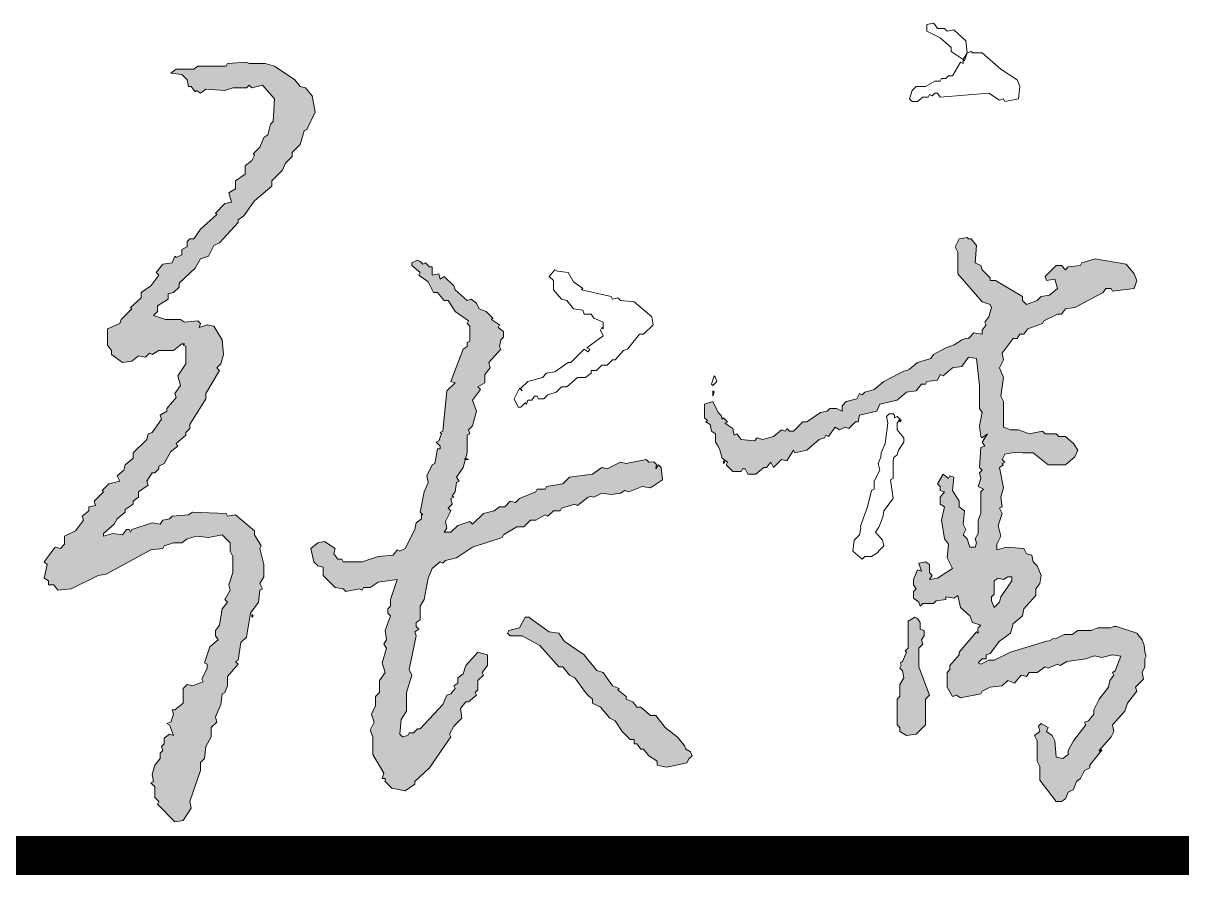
# Model space of a CAD drawing. Extents: x -518115 to 1124316, y -209821 to 1628073.
# Drawn here: x 894621 to 895661, y -198252 to -197487 of the extents above; entities that cross this region are included whole.
import ezdxf

# ---------------------------------------------------------------- set-up
doc = ezdxf.new("R2010")
doc.units = 0
doc.header["$LTSCALE"] = 1000
doc.header["$MEASUREMENT"] = 0
doc.layers.add('图框', color=140, linetype='Continuous')
doc.layers.add('签名', color=7, linetype='Continuous', lineweight=18)

# ---------------------------------------------------------------- blocks, each defined once
blk = doc.blocks.new('TK')
at = {"layer": '签名'}
h = blk.add_hatch(color=2, dxfattribs=at)
h.dxf.hatch_style = 1
h.paths.add_polyline_path([(546496, 498188.5), (546506.9, 498189.7), (546508.1, 498192.1), (546516.6, 498194.6), (546523.8, 498194.6), (546528.7, 498198.2), (546537.1, 498200.6), (546548, 498199.4), (546560.1, 498201.8), (546567.4, 498194.6), (546567.4, 498187.3), (546569.8, 498182.5), (546569.8, 498168), (546566.2, 498157.1), (546567.4, 498152.2), (546562.5, 498143.8), (546564.9, 498141.3), (546560.1, 498135.3), (546557.7, 498120.8), (546554.1, 498115.9), (546554.1, 498111.1), (546556.5, 498107.5), (546549.2, 498101.4), (546544.4, 498086.9), (546546.8, 498085.7), (546546.8, 498082.1), (546542, 498072.4), (546543.2, 498070), (546533.5, 498066.3), (546528.7, 498067.6), (546525, 498063.9), (546525, 498050.6), (546515.9, 498043), (546516.6, 498040.9), (546513.1, 498030.7), (546516.6, 498021.6), (546512.9, 498022.8), (546508.1, 498019.2), (546508.1, 498014.3), (546505.7, 498011.9), (546506.9, 498008.3), (546504.5, 498005.9), (546504.5, 498001), (546499.6, 497995), (546497.2, 497986.5), (546498.4, 497980.5), (546496, 497979.3), (546499.6, 497975.6), (546499.6, 497966), (546503.3, 497962.3), (546502, 497959.9), (546517.8, 497944.2), (546525, 497945.4), (546532.3, 497956.3), (546531.1, 497962.3), (546540.8, 497990.1), (546540.8, 497997.4), (546544.4, 498001), (546545.6, 498011.9), (546550.4, 498020.4), (546550.4, 498028.9), (546555.3, 498033.7), (546554.1, 498038.5), (546558.9, 498049.4), (546560.1, 498059.1), (546562.5, 498060.3), (546564.9, 498066.3), (546564.9, 498074.8), (546574.6, 498085.7), (546572.2, 498088.1), (546574.6, 498089.3), (546577, 498105.1), (546581.9, 498109.9), (546585.5, 498131.7), (546592.8, 498141.3), (546594, 498152.2), (546596.4, 498153.4), (546594, 498158.3), (546597.6, 498164.3), (546597.6, 498175.2), (546594, 498189.7), (546595.2, 498192.1), (546589.1, 498201.8), (546589.1, 498205.5), (546572.2, 498220), (546564.9, 498218.8), (546563.7, 498221.2), (546533.5, 498222.4), (546529.9, 498220), (546515.4, 498218.8), (546512.9, 498216.3), (546506.9, 498215.1), (546504.5, 498211.5), (546497.2, 498212.7), (546479.1, 498206.7), (546477.9, 498204.2), (546476.6, 498206.7), (546474.2, 498206.7), (546470.6, 498201.8), (546462.1, 498203), (546453.7, 498200.6), (546453.7, 498203), (546463.3, 498211.5), (546465.8, 498216.3), (546473, 498222.4), (546473, 498224.8), (546480.3, 498229.6), (546480.3, 498232.1), (546485.1, 498235.7), (546485.1, 498240.5), (546493.6, 498246.6), (546492.4, 498250.2), (546497.2, 498257.5), (546499.6, 498257.5), (546503.3, 498261.1), (546503.3, 498263.5), (546508.1, 498265.9), (546514.1, 498276.8), (546520.2, 498281.7), (546519, 498284.1), (546527.4, 498291.3), (546527.4, 498293.8), (546531.1, 498297.4), (546531.1, 498301), (546545.6, 498324), (546545.6, 498328.8), (546557.7, 498349.4), (546555.3, 498351.8), (546558.9, 498355.4), (546561.3, 498363.9), (546560.1, 498377.2), (546552.8, 498389.3), (546546.8, 498390.5), (546539.5, 498388.1), (546540.8, 498391.7), (546538.3, 498394.2), (546526.2, 498392.9), (546522.6, 498395.4), (546509.3, 498395.4), (546498.4, 498399), (546502, 498402.6), (546502, 498407.5), (546511.7, 498413.5), (546511.7, 498418.3), (546516.6, 498419.6), (546521.4, 498424.4), (546521.4, 498428), (546535.9, 498441.3), (546540.8, 498449.8), (546548, 498452.2), (546552.8, 498461.9), (546557.7, 498464.3), (546574.6, 498482.5), (546574.6, 498484.9), (546579.5, 498488.5), (546589.1, 498501.8), (546604.9, 498515.1), (546604.9, 498519.9), (546614.5, 498529.6), (546617, 498535.7), (546623, 498541.7), (546623, 498545.4), (546630.3, 498552.6), (546633.9, 498564.7), (546636.3, 498565.9), (546643.6, 498581.6), (546641.1, 498596.2), (546635.1, 498603.4), (546630.3, 498604.6), (546625.4, 498610.7), (546607.3, 498622.8), (546598.8, 498625.2), (546584.3, 498625.2), (546581.9, 498626.4), (546564.9, 498625.2), (546563.7, 498622.8), (546538.3, 498622.8), (546534.7, 498620.3), (546519, 498620.3), (546514.1, 498616.7), (546523.8, 498615.5), (546528.7, 498610.7), (546529.9, 498604.6), (546532.3, 498604.6), (546535.9, 498599.8), (546537.1, 498601), (546540.8, 498598.6), (546545.6, 498602.2), (546562.5, 498601), (546569.8, 498603.4), (546581.9, 498603.4), (546584.3, 498605.8), (546586.7, 498603.4), (546596.4, 498605.8), (546607.3, 498593.7), (546606.1, 498573.2), (546603.7, 498570.8), (546601.2, 498561.1), (546597.6, 498558.7), (546594, 498550.2), (546587.9, 498544.1), (546589.1, 498542.9), (546586.7, 498538.1), (546580.7, 498533.3), (546580.7, 498526), (546572.2, 498519.9), (546572.2, 498512.7), (546566.2, 498509.1), (546568.6, 498500.6), (546562.5, 498499.4), (546554.1, 498490.9), (546555.3, 498489.7), (546540.8, 498476.4), (546534.7, 498467.9), (546531.1, 498467.9), (546528.7, 498465.5), (546528.7, 498460.7), (546523.8, 498458.3), (546523.8, 498453.4), (546516.9, 498449.9), (546515.4, 498446.2), (546506.9, 498445), (546500.8, 498437.7), (546503.3, 498435.3), (546496, 498425.6), (546487.5, 498419.6), (546487.5, 498414.7), (546477.9, 498406.2), (546479.1, 498405), (546469.4, 498395.4), (546468.2, 498391.7), (546457.3, 498386.9), (546457.3, 498372.4), (546460.9, 498367.5), (546460.9, 498363.9), (546470.6, 498356.7), (546479.1, 498357.9), (546485.1, 498362.7), (546491.2, 498361.5), (546494.8, 498365.1), (546497.2, 498363.9), (546503.3, 498367.5), (546516.6, 498367.5), (546523.8, 498373.6), (546526.2, 498373.6), (546525, 498372.4), (546527.4, 498371.2), (546527.4, 498355.4), (546520.2, 498344.6), (546522.6, 498336.1), (546517.8, 498328.8), (546519, 498325.2), (546510.5, 498315.5), (546510.5, 498313.1), (546504.5, 498309.5), (546505.7, 498305.8), (546497.2, 498293.8), (546493.6, 498292.5), (546492.4, 498287.7), (546480.3, 498275.6), (546480.3, 498270.8), (546473, 498264.7), (546471.8, 498259.9), (546465.8, 498255), (546468.2, 498250.2), (546458.5, 498247.8), (546452.5, 498241.7), (546453.7, 498240.5), (546445.2, 498232.1), (546446.4, 498228.4), (546440.4, 498227.2), (546440.4, 498223.6), (546434.3, 498218.8), (546435.5, 498215.1), (546428.3, 498205.5), (546418.6, 498200.6), (546418.6, 498193.4), (546415, 498189.7), (546410.1, 498190.9), (546400.4, 498177.6), (546402.9, 498175.2), (546400.4, 498163.1), (546404.1, 498160.7), (546404.1, 498157.1), (546408.9, 498157.1), (546412.5, 498152.2), (546424.6, 498153.4), (546448.8, 498165.5), (546456.1, 498166.7)])
h = blk.add_hatch(color=2, dxfattribs=at)
h.dxf.hatch_style = 1
h.paths.add_polyline_path([(547276.7, 498382.1), (547280.3, 498382.1), (547283.9, 498386.9), (547297.2, 498391.7), (547298.4, 498394.2), (547310.5, 498400.2), (547314.1, 498400.2), (547317.8, 498405), (547326.2, 498406.2), (547351.6, 498419.6), (547354.1, 498423.2), (547358.9, 498423.2), (547360.1, 498420.8), (547379.5, 498423.2), (547381.9, 498430.4), (547379.5, 498436.5), (547372.2, 498445), (547344.4, 498449.8), (547332.3, 498446.2), (547331.1, 498443.7), (547320.2, 498442.5), (547317.8, 498440.1), (547314.1, 498443.7), (547309.3, 498443.7), (547299.6, 498434.1), (547300.8, 498430.4), (547308.1, 498431.6), (547310.5, 498423.2), (547303.3, 498417.1), (547296, 498415.9), (547292.4, 498412.3), (547282.7, 498408.7), (547279.1, 498412.3), (547279.1, 498415.9), (547254.9, 498430.4), (547250, 498430.4), (547250, 498432.9), (547242.8, 498440.1), (547241.6, 498443.7), (547236.7, 498446.2), (547237.9, 498461.9), (547233.1, 498467.9), (547230.7, 498467.9), (547229.5, 498469.1), (547222.2, 498467.9), (547218.6, 498460.7), (547221, 498455.8), (547221, 498436.5), (547242.8, 498411.1), (547250, 498408.7), (547251.2, 498406.2), (547248.8, 498397.8), (547245.2, 498392.9), (547246.4, 498390.5), (547242.8, 498385.7), (547242.8, 498382.1), (547235.5, 498383.3), (547230.7, 498378.4), (547228.7, 498378.6), (547224.6, 498377.2), (547221, 498374.8), (547217.8, 498372.6), (547210.1, 498370), (547199.2, 498363.9), (547196.8, 498360.3), (547184.7, 498356.7), (547177.5, 498350.6), (547175.7, 498349.8), (547172.4, 498348.9), (547169, 498347), (547154.5, 498339.7), (547146, 498332.5), (547137.5, 498330), (547135.1, 498327.6), (547132.7, 498328.8), (547130.3, 498324), (547120.6, 498321.6), (547117, 498317.9), (547117, 498313.1), (547112.1, 498315.5), (547106.1, 498315.5), (547103.7, 498313.1), (547097.6, 498311.9), (547085.5, 498303.4), (547081.9, 498303.4), (547073.4, 498295), (547069.8, 498295), (547067.4, 498297.4), (547066.2, 498295), (547062.6, 498296.2), (547055.3, 498290.1), (547045.6, 498287.7), (547040.8, 498288.9), (547038.4, 498286.5), (547026.3, 498287.7), (547022.6, 498292.5), (547020.2, 498291.3), (547019, 498297.4), (547014.6, 498301.2), (547014.2, 498303.4), (547010.5, 498307.1), (547009.3, 498305.8), (547008.3, 498309), (547005.7, 498311.9), (547000.9, 498321.6), (546993.6, 498319.2), (546993.6, 498307.1), (546996, 498304.6), (546994.8, 498303.4), (546998.4, 498301), (546999.7, 498295), (547003.3, 498292.5), (547003.3, 498285.3), (547005.5, 498282), (547006.9, 498279.2), (547009.3, 498270.8), (547014.2, 498267.1), (547013, 498264.7), (547019, 498258.7), (547026.3, 498258.7), (547027.5, 498261.1), (547029.9, 498261.1), (547032.3, 498256.3), (547039.6, 498256.3), (547046.8, 498262.3), (547049.2, 498262.3), (547052.9, 498267.1), (547055.3, 498262.3), (547062.6, 498269.6), (547067.4, 498268.4), (547073.4, 498278), (547074.6, 498275.6), (547085.5, 498278), (547096.4, 498287.7), (547101.3, 498288.9), (547102.5, 498291.3), (547104.9, 498290.1), (547110.9, 498298.6), (547114.6, 498296.2), (547119.4, 498298.6), (547123, 498297.4), (547129.1, 498303.4), (547131.5, 498303.4), (547132.7, 498309.5), (547148.4, 498313.1), (547150.9, 498319.2), (547166.6, 498322.8), (547175, 498330), (547183.5, 498331.3), (547188.4, 498337.3), (547192, 498337.3), (547193.2, 498339.7), (547202.9, 498340.9), (547205.3, 498345.8), (547207.7, 498344.6), (547216.2, 498351.8), (547224.6, 498353), (547230.7, 498361.5), (547237.9, 498360.3), (547240.4, 498336.1), (547240.4, 498315.5), (547242.8, 498311.9), (547240.4, 498299.8), (547241.6, 498290.1), (547242.8, 498288.9), (547247.6, 498292.5), (547242.8, 498285.3), (547245.2, 498281.7), (547241.6, 498280.4), (547240.4, 498262.3), (547242.8, 498259.9), (547240.4, 498257.5), (547241.6, 498252.6), (547239.2, 498245.4), (547244, 498243), (547241.6, 498240.5), (547241.6, 498221.2), (547239.2, 498215.1), (547239.2, 498203), (547236.7, 498198.2), (547237.9, 498194.6), (547236.7, 498190.9), (547231.9, 498190.9), (547229.5, 498198.2), (547225.8, 498201.8), (547228.3, 498206.7), (547225.8, 498211.5), (547227.1, 498223.6), (547222.2, 498227.2), (547222.2, 498232.1), (547216.2, 498241.7), (547217.4, 498253.8), (547213.8, 498255), (547212.5, 498252.6), (547207.7, 498256.3), (547202.9, 498247.8), (547205.3, 498245.4), (547205.3, 498241.7), (547208.9, 498240.5), (547205.3, 498235.7), (547205.3, 498229.6), (547208.9, 498227.2), (547206.5, 498215.1), (547208.9, 498198.2), (547212.5, 498193.4), (547211.3, 498181.3), (547216.2, 498171.6), (547202.9, 498163.1), (547195.6, 498161.9), (547198, 498165.5), (547195.6, 498168), (547195.6, 498175.2), (547192, 498177.6), (547185.9, 498176.4), (547188.4, 498169.2), (547184.7, 498170.4), (547181.1, 498161.9), (547181.1, 498157.1), (547183.5, 498153.4), (547181.1, 498151), (547181.1, 498145), (547185.9, 498141.3), (547187.1, 498137.7), (547189.6, 498140.1), (547199.2, 498140.1), (547201.7, 498142.6), (547210.1, 498143.8), (547210.1, 498146.2), (547217.4, 498145), (547221, 498147.4), (547223.4, 498136.5), (547231.9, 498129.2), (547234.3, 498123.2), (547241.6, 498120.8), (547239.2, 498118.4), (547238.9, 498117.1), (547237.8, 498114.6), (547237.9, 498114.7), (547239.2, 498113.5), (547237.8, 498114.6), (547222.2, 498096.6), (547222.2, 498094.2), (547213.8, 498084.5), (547213.8, 498080.9), (547211.3, 498078.4), (547211.3, 498065.1), (547216.2, 498056.7), (547219.8, 498057.9), (547223.4, 498055.5), (547241.6, 498059.1), (547242.8, 498061.5), (547250, 498065.1), (547260.9, 498066.3), (547265.8, 498071.2), (547271.8, 498068.8), (547277.9, 498076), (547282.7, 498074.8), (547285.1, 498078.4), (547292.4, 498078.4), (547299.6, 498083.3), (547302.1, 498082.1), (547310.5, 498085.7), (547312.9, 498084.5), (547319, 498088.1), (547334.7, 498090.4), (547334.7, 498090.5), (547334.9, 498090.4), (547335.9, 498090.5), (547343.9, 498093.1), (547350.4, 498091.8), (547360.1, 498094.2), (547367.4, 498093), (547362.5, 498079.7), (547360.1, 498078.4), (547361.3, 498076), (547357.7, 498071.2), (547356.5, 498065.1), (547348, 498054.3), (547343.2, 498044.6), (547343.2, 498040.9), (547338.3, 498034.9), (547334.7, 498033.7), (547335.9, 498031.3), (547325, 498016.8), (547320.2, 498008.3), (547320.2, 498004.7), (547315.4, 498001), (547309.3, 498002.2), (547308.1, 498016.8), (547305.7, 498021.6), (547300.8, 498025.2), (547302.1, 498028.9), (547296, 498032.5), (547293.6, 498030.1), (547294.8, 498025.2), (547290, 498021.6), (547292.4, 498016.8), (547292.4, 497998.6), (547294.8, 497993.8), (547294.8, 497981.7), (547309.3, 497962.3), (547314.1, 497962.3), (547317.8, 497964.7), (547320.2, 497970.8), (547325, 497973.2), (547327.5, 497980.5), (547331.1, 497982.9), (547334.7, 497990.1), (547339.6, 497992.6), (547339.6, 497995), (547349.2, 498007.1), (547348, 498008.3), (547358.9, 498020.4), (547361.3, 498025.2), (547360.1, 498031.3), (547371, 498043.4), (547373.4, 498050.6), (547381.9, 498061.5), (547380.7, 498065.1), (547387.9, 498072.4), (547386.7, 498078.4), (547389.1, 498083.3), (547389.1, 498090.5), (547390.3, 498092.8), (547389.5, 498094.7), (547389.1, 498096.6), (547388.4, 498102.8), (547386.7, 498107.5), (547381.9, 498113.5), (547363.7, 498119.6), (547361.3, 498119.6), (547358.1, 498118.4), (547356.5, 498118.4), (547346.8, 498118.4), (547340.8, 498115.9), (547328.7, 498115.9), (547323.8, 498112.3), (547316.6, 498112.3), (547309.3, 498108.7), (547308.4, 498108.5), (547306.9, 498108.7), (547303.1, 498106.7), (547300.8, 498106.3), (547268.2, 498096.6), (547253.7, 498089.3), (547248.8, 498089.3), (547241.6, 498085.7), (547239.2, 498086.9), (547242.8, 498090.5), (547246.4, 498090.5), (547246.4, 498094.2), (547250, 498095.4), (547258.5, 498106.3), (547268.2, 498113.5), (547270.6, 498122), (547279.1, 498129.2), (547280.3, 498135.3), (547291.2, 498147.4), (547291.2, 498153.4), (547294.8, 498158.3), (547296, 498165.5), (547292.4, 498174), (547288.7, 498177.6), (547287.5, 498183.7), (547282.7, 498184.9), (547280.3, 498189.7), (547264.6, 498190.9), (547256.1, 498188.5), (547256.1, 498193.4), (547259.7, 498200.6), (547257.3, 498210.3), (547260.9, 498221.2), (547258.5, 498226), (547260.9, 498227.2), (547259.7, 498235.7), (547262.1, 498244.2), (547258.5, 498262.3), (547262.1, 498264.7), (547263.3, 498267.1), (547260.9, 498269.6), (547263.3, 498274.4), (547269.7, 498275.6), (547275.5, 498276), (547279.1, 498275.6), (547288.7, 498275.6), (547302.1, 498264.7), (547317.8, 498264.7), (547326.2, 498272), (547328.7, 498278), (547325, 498284.1), (547317.8, 498290.1), (547311.7, 498290.1), (547309.3, 498292.5), (547299.6, 498292.5), (547297.2, 498295), (547285.1, 498292.5), (547275.4, 498296.2), (547268.2, 498296.2), (547262.1, 498298.6), (547262.1, 498321.6), (547259.7, 498326.4), (547262.1, 498343.3), (547258.5, 498351.8), (547262.1, 498359.1), (547260.9, 498365.1), (547270.6, 498378.4), (547274.2, 498378.4)])
h.paths.add_polyline_path([(547269.4, 498164.3), (547269.4, 498160.7), (547259.7, 498146.2), (547258.5, 498141.3), (547253.7, 498136.5), (547251.2, 498142.6), (547251.2, 498146.2), (547253.7, 498148.6), (547253.7, 498160.7), (547257.3, 498163.1), (547262.1, 498161.9), (547265.8, 498164.3)], flags=16)
h = blk.add_hatch(color=2, dxfattribs=at)
h.dxf.hatch_style = 1
h.paths.add_polyline_path([(546724.6, 498189.7), (546719.8, 498187.3), (546717.4, 498188.5), (546713.7, 498183.7), (546700.4, 498182.5), (546685.9, 498177.6), (546669, 498177.6), (546667.8, 498180.1), (546664.1, 498180.1), (546660.5, 498184.9), (546661.7, 498189.7), (546652, 498195.8), (546646, 498194.6), (546639.9, 498189.7), (546642.4, 498177.6), (546646, 498174), (546650.8, 498172.8), (546650.8, 498165.5), (546661.7, 498154.6), (546669, 498153.4), (546671.4, 498151), (546683.5, 498153.4), (546685.9, 498152.2), (546687.1, 498154.6), (546693.2, 498154.6), (546700.4, 498159.5), (546717.4, 498161.9), (546711.3, 498143.8), (546711.3, 498137.7), (546708.9, 498135.3), (546708.9, 498131.7), (546711.3, 498129.2), (546706.5, 498115.9), (546707.7, 498107.5), (546705.3, 498103.8), (546707.7, 498100.2), (546704, 498086.9), (546706.5, 498078.4), (546701.6, 498071.2), (546701.6, 498060.3), (546698, 498056.7), (546698, 498048.2), (546694.4, 498040.9), (546696.8, 498033.7), (546693.2, 498026.4), (546695.6, 498020.4), (546695.6, 498004.7), (546705.3, 497987.7), (546704, 497982.9), (546706.5, 497982.9), (546706.5, 497980.5), (546712.5, 497974.4), (546724.6, 497972), (546733.1, 497978), (546733.1, 497980.5), (546746.4, 497992.6), (546765.7, 498020.4), (546764.5, 498022.8), (546768.2, 498030.1), (546775.4, 498037.3), (546774.2, 498045.8), (546779, 498051.8), (546781.5, 498051.8), (546788.7, 498057.9), (546787.5, 498060.3), (546789.9, 498062.7), (546789.9, 498071.2), (546794.8, 498076), (546793.6, 498078.4), (546798.4, 498084.5), (546798.4, 498094.2), (546789.9, 498096.6), (546779, 498084.5), (546776.6, 498077.2), (546771.8, 498073.6), (546771.8, 498068.8), (546768.2, 498066.3), (546769.4, 498063.9), (546765.7, 498059.1), (546762.1, 498057.9), (546758.5, 498049.4), (546737.9, 498027.6), (546735.5, 498027.6), (546731.9, 498024), (546728.2, 498024), (546727, 498021.6), (546722.2, 498020.4), (546719.8, 498022.8), (546721, 498036.1), (546725.8, 498043.4), (546725.8, 498060.3), (546730.7, 498076), (546728.2, 498080.9), (546734.3, 498111.1), (546733.1, 498114.7), (546736.7, 498117.2), (546734.3, 498119.6), (546734.3, 498123.2), (546737.9, 498125.6), (546737.9, 498137.7), (546741.5, 498143.8), (546745.2, 498163.1), (546748.8, 498171.6), (546756.1, 498177.6), (546758.5, 498176.4), (546760.9, 498178.8), (546770.6, 498181.3), (546785.1, 498190.9), (546811.7, 498199.4), (546812.9, 498201.8), (546825, 498209.1), (546831.1, 498209.1), (546837.1, 498215.1), (546841.9, 498215.1), (546850.4, 498220), (546852.8, 498218.8), (546857.7, 498223.6), (546863.7, 498223.6), (546864.9, 498226), (546877, 498229.6), (546879.4, 498228.4), (546890.4, 498236.7), (546894, 498235.7), (546901.2, 498239.3), (546909.7, 498238.1), (546918.1, 498239.3), (546921.8, 498241.7), (546925.4, 498240.5), (546937.5, 498245.4), (546944.8, 498244.2), (546955.6, 498251.4), (546954.4, 498262.3), (546952, 498264.7), (546949.6, 498261.1), (546950.2, 498265.1), (546947.8, 498267.5), (546943.5, 498267.1), (546941.1, 498269.6), (546923, 498265.9), (546918.1, 498267.1), (546906.1, 498261.1), (546901.2, 498262.3), (546892.7, 498256.3), (546872.2, 498253.8), (546866.1, 498247.8), (546851.6, 498245.4), (546850.4, 498243), (546843.2, 498243), (546841.9, 498240.5), (546827.4, 498234.5), (546823.8, 498230.9), (546819, 498232.1), (546814.1, 498227.2), (546809.3, 498227.2), (546804.4, 498223.6), (546794.8, 498221.2), (546785.1, 498211.5), (546782.7, 498213.9), (546771.8, 498210.3), (546765.7, 498204.2), (546759.7, 498204.2), (546762.1, 498207.9), (546760.9, 498213.9), (546765.7, 498223.6), (546763.3, 498226), (546766.9, 498229.6), (546765.7, 498234.5), (546768.2, 498235.7), (546766.9, 498236.9), (546769.4, 498240.5), (546770.6, 498249), (546773, 498250.2), (546770.6, 498253.8), (546776.6, 498262.3), (546778.6, 498269.6), (546777.8, 498269.6), (546778.9, 498270.6), (546780.3, 498275.6), (546780.3, 498291.3), (546782.7, 498292.5), (546781.5, 498296.2), (546785.1, 498299.8), (546788.7, 498313.1), (546785.1, 498322.8), (546792.3, 498332.5), (546789.9, 498334.9), (546796, 498338.5), (546796, 498345.8), (546800.8, 498351.8), (546799.6, 498356.7), (546810.5, 498368.7), (546809.3, 498371.2), (546810.5, 498377.2), (546812.9, 498379.6), (546812.9, 498384.5), (546808.1, 498388.1), (546809.3, 498390.5), (546802, 498395.4), (546803.2, 498396.6), (546797.2, 498402.6), (546791.1, 498405), (546788.7, 498409.9), (546783.9, 498413.5), (546780.3, 498412.3), (546769.4, 498422), (546768.2, 498425.6), (546759.7, 498434.1), (546756.1, 498431.6), (546754.9, 498436.5), (546748.8, 498435.3), (546748.8, 498442.5), (546746.4, 498442.5), (546742.8, 498446.2), (546740.3, 498445), (546737.9, 498447.4), (546735.5, 498448.6), (546730.7, 498446.2), (546730.7, 498443.7), (546737.9, 498437.7), (546736.7, 498435.3), (546745.2, 498429.2), (546750, 498419.6), (546753.6, 498419.6), (546759.7, 498412.3), (546763.3, 498412.3), (546769.4, 498402.6), (546781.5, 498394.2), (546780.3, 498391.7), (546782.7, 498389.3), (546782.7, 498376), (546780.3, 498374.8), (546780.3, 498371.2), (546776.6, 498368.7), (546765.7, 498339.7), (546769.4, 498338.5), (546762.1, 498331.3), (546758.5, 498295), (546756.1, 498293.8), (546757.3, 498292.5), (546753.8, 498283.9), (546756.1, 498281.7), (546756.1, 498279.2), (546753.6, 498279.2), (546751.2, 498265.9), (546748.8, 498264.7), (546744, 498255), (546745.2, 498249), (546741.5, 498240.5), (546737.9, 498222.4), (546739.1, 498221.2), (546739.1, 498216.3), (546734.3, 498212.7), (546733.1, 498206.7)])
h = blk.add_hatch(color=2, dxfattribs=at)
h.dxf.hatch_style = 1
h.paths.add_polyline_path([(546913.3, 498034.9), (546919.4, 498025.2), (546926.6, 498018), (546930.2, 498018), (546930.2, 498014.3), (546932.7, 498014.3), (546936.3, 498009.5), (546938.7, 498009.5), (546943.5, 498003.4), (546950.8, 497998.6), (546950.8, 497995), (546959.1, 497993.2), (546964.2, 497994.1), (546974.5, 497996.6), (546977.6, 497997.2), (546979.8, 498001), (546982.3, 498003.4), (546981, 498007.1), (546976.5, 498009.6), (546975.8, 498012), (546973.6, 498014.9), (546969, 498020.4), (546958.1, 498028.9), (546949.6, 498039.7), (546944.8, 498039.7), (546936.3, 498047), (546932.7, 498047), (546929, 498051.8), (546923, 498054.3), (546923, 498056.7), (546915.7, 498062.7), (546916.9, 498063.9), (546910.9, 498066.3), (546902.4, 498078.4), (546896.7, 498080.1), (546894, 498083.3), (546888.4, 498090.1), (546885.5, 498094.2), (546867.3, 498106.3), (546862.5, 498113.5), (546854, 498114.7), (546835.4, 498128), (546832.3, 498128), (546827.4, 498118.4), (546817.8, 498115.9), (546816.5, 498113.5), (546819, 498111.1), (546829.8, 498111.1), (546845.6, 498102.6), (546862.5, 498083.3), (546866.1, 498083.3), (546872.2, 498076), (546877, 498073.6), (546886.7, 498060.3), (546889.2, 498057.2), (546892.7, 498054.3), (546892.7, 498050.6), (546900, 498047), (546908.5, 498037.3)])
h = blk.add_hatch(color=2, dxfattribs=at)
h.dxf.hatch_style = 1
h.paths.add_polyline_path([(547169, 498056.7), (547166.6, 498054.3), (547166.6, 498031.3), (547169, 498028.9), (547169, 498025.2), (547175, 498021.6), (547183.5, 498022.8), (547192, 498031.3), (547192, 498054.3), (547195.6, 498057.9), (547185.9, 498083.3), (547185.9, 498100.2), (547189.6, 498103.8), (547188.4, 498107.5), (547190.8, 498111.1), (547190.8, 498115.9), (547187.1, 498117.2), (547187.1, 498123.2), (547184.7, 498126.8), (547182.3, 498128), (547176.3, 498124.4), (547176.3, 498100.2), (547173.8, 498097.8), (547175, 498096.6), (547170.1, 498085), (547170.2, 498084.5), (547169, 498082.1), (547171.4, 498079.7), (547172.6, 498073.6), (547169, 498067.6)])
at = {"layer": '图框', "const_width": 35}
blk.add_lwpolyline([(541480, 497914), (548480, 497914)], dxfattribs=at)
at = {"layer": '签名', "color": 2, "elevation": 9704994.5}
for points in [[(547200.4, 498660.3), (547199.2, 498661.5), (547193.2, 498660.3), (547193.2, 498654.2), (547205.3, 498648.2), (547215, 498639.7), (547215, 498636.1), (547225.8, 498628.8), (547229.5, 498634.9), (547228.3, 498645.7), (547217.4, 498655.4), (547211.3, 498654.2), (547208.9, 498656.6), (547202.9, 498656.6), (547200.4, 498660.3)], [(546584.3, 498625.2), (546581.9, 498626.4), (546564.9, 498625.2), (546563.7, 498622.8), (546538.3, 498622.8), (546534.7, 498620.3), (546519, 498620.3), (546514.1, 498616.7), (546523.8, 498615.5), (546528.7, 498610.7), (546529.9, 498604.6), (546532.3, 498604.6), (546535.9, 498599.8), (546537.1, 498601), (546540.8, 498598.6), (546545.6, 498602.2), (546562.5, 498601), (546569.8, 498603.4), (546581.9, 498603.4), (546584.3, 498605.8), (546586.7, 498603.4), (546596.4, 498605.8), (546607.3, 498593.7), (546606.1, 498573.2), (546603.7, 498570.8), (546601.2, 498561.1), (546597.6, 498558.7), (546594, 498550.2), (546587.9, 498544.1), (546589.1, 498542.9), (546586.7, 498538.1), (546580.7, 498533.3), (546580.7, 498526), (546572.2, 498519.9), (546572.2, 498512.7), (546566.2, 498509.1), (546568.6, 498500.6), (546562.5, 498499.4), (546554.1, 498490.9), (546555.3, 498489.7), (546540.8, 498476.4), (546534.7, 498467.9), (546531.1, 498467.9), (546528.7, 498465.5), (546528.7, 498460.7), (546523.8, 498458.3), (546523.8, 498453.4), (546519, 498451), (546517.8, 498452.2), (546515.4, 498446.2), (546506.9, 498445), (546500.8, 498437.7), (546503.3, 498435.3), (546496, 498425.6), (546487.5, 498419.6), (546487.5, 498414.7), (546477.9, 498406.2), (546479.1, 498405), (546469.4, 498395.4), (546468.2, 498391.7), (546457.3, 498386.9), (546457.3, 498372.4), (546460.9, 498367.5), (546460.9, 498363.9), (546470.6, 498356.7), (546479.1, 498357.9), (546485.1, 498362.7), (546491.2, 498361.5), (546494.8, 498365.1), (546497.2, 498363.9), (546503.3, 498367.5), (546516.6, 498367.5), (546523.8, 498373.6), (546526.2, 498373.6), (546525, 498372.4), (546527.4, 498371.2), (546527.4, 498355.4), (546520.2, 498344.6), (546522.6, 498336.1), (546517.8, 498328.8), (546519, 498325.2), (546510.5, 498315.5), (546510.5, 498313.1), (546504.5, 498309.5), (546505.7, 498305.8), (546497.2, 498293.8), (546493.6, 498292.5), (546492.4, 498287.7), (546480.3, 498275.6), (546480.3, 498270.8), (546473, 498264.7), (546471.8, 498259.9), (546465.8, 498255), (546468.2, 498250.2), (546458.5, 498247.8), (546452.5, 498241.7), (546453.7, 498240.5), (546445.2, 498232.1), (546446.4, 498228.4), (546440.4, 498227.2), (546440.4, 498223.6), (546434.3, 498218.8), (546435.5, 498215.1), (546428.3, 498205.5), (546418.6, 498200.6), (546418.6, 498193.4), (546415, 498189.7), (546410.1, 498190.9), (546400.4, 498177.6), (546402.9, 498175.2), (546400.4, 498163.1), (546404.1, 498160.7), (546404.1, 498157.1), (546408.9, 498157.1), (546412.5, 498152.2), (546424.6, 498153.4), (546448.8, 498165.5), (546456.1, 498166.7), (546496, 498188.5), (546506.9, 498189.7), (546508.1, 498192.1), (546516.6, 498194.6), (546523.8, 498194.6), (546528.7, 498198.2), (546537.1, 498200.6), (546548, 498199.4), (546560.1, 498201.8), (546567.4, 498194.6), (546567.4, 498187.3), (546569.8, 498182.5), (546569.8, 498168), (546566.2, 498157.1), (546567.4, 498152.2), (546562.5, 498143.8), (546564.9, 498141.3), (546560.1, 498135.3), (546557.7, 498120.8), (546554.1, 498115.9), (546554.1, 498111.1), (546556.5, 498107.5), (546549.2, 498101.4), (546544.4, 498086.9), (546546.8, 498085.7), (546546.8, 498082.1), (546542, 498072.4), (546543.2, 498070), (546533.5, 498066.3), (546528.7, 498067.6), (546525, 498063.9), (546525, 498050.6), (546517.8, 498044.6), (546515.4, 498044.6), (546516.6, 498040.9), (546514.1, 498033.7), (546510.5, 498032.5), (546512.9, 498031.3), (546516.6, 498021.6), (546512.9, 498022.8), (546508.1, 498019.2), (546508.1, 498014.3), (546505.7, 498011.9), (546506.9, 498008.3), (546504.5, 498005.9), (546504.5, 498001), (546499.6, 497995), (546497.2, 497986.5), (546498.4, 497980.5), (546496, 497979.3), (546499.6, 497975.6), (546499.6, 497966), (546503.3, 497962.3), (546502, 497959.9), (546517.8, 497944.2), (546525, 497945.4), (546532.3, 497956.3), (546531.1, 497962.3), (546540.8, 497990.1), (546540.8, 497997.4), (546544.4, 498001), (546545.6, 498011.9), (546550.4, 498020.4), (546550.4, 498028.9), (546555.3, 498033.7), (546554.1, 498038.5), (546558.9, 498049.4), (546560.1, 498059.1), (546562.5, 498060.3), (546564.9, 498066.3), (546564.9, 498074.8), (546574.6, 498085.7), (546572.2, 498088.1), (546574.6, 498089.3), (546577, 498105.1), (546581.9, 498109.9), (546585.5, 498131.7), (546592.8, 498141.3), (546594, 498152.2), (546596.4, 498153.4), (546594, 498158.3), (546597.6, 498164.3), (546597.6, 498175.2), (546594, 498189.7), (546595.2, 498192.1), (546589.1, 498201.8), (546589.1, 498205.5), (546572.2, 498220), (546564.9, 498218.8), (546563.7, 498221.2), (546533.5, 498222.4), (546529.9, 498220), (546515.4, 498218.8), (546512.9, 498216.3), (546506.9, 498215.1), (546504.5, 498211.5), (546497.2, 498212.7), (546479.1, 498206.7), (546477.9, 498204.2), (546476.6, 498206.7), (546474.2, 498206.7), (546470.6, 498201.8), (546462.1, 498203), (546453.7, 498200.6), (546453.7, 498203), (546463.3, 498211.5), (546465.8, 498216.3), (546473, 498222.4), (546473, 498224.8), (546480.3, 498229.6), (546480.3, 498232.1), (546485.1, 498235.7), (546485.1, 498240.5), (546493.6, 498246.6), (546492.4, 498250.2), (546497.2, 498257.5), (546499.6, 498257.5), (546503.3, 498261.1), (546503.3, 498263.5), (546508.1, 498265.9), (546514.1, 498276.8), (546520.2, 498281.7), (546519, 498284.1), (546527.4, 498291.3), (546527.4, 498293.8), (546531.1, 498297.4), (546531.1, 498301), (546545.6, 498324), (546545.6, 498328.8), (546557.7, 498349.4), (546555.3, 498351.8), (546558.9, 498355.4), (546561.3, 498363.9), (546560.1, 498377.2), (546552.8, 498389.3), (546546.8, 498390.5), (546539.5, 498388.1), (546540.8, 498391.7), (546538.3, 498394.2), (546526.2, 498392.9), (546522.6, 498395.4), (546509.3, 498395.4), (546498.4, 498399), (546502, 498402.6), (546502, 498407.5), (546511.7, 498413.5), (546511.7, 498418.3), (546516.6, 498419.6), (546521.4, 498424.4), (546521.4, 498428), (546535.9, 498441.3), (546540.8, 498449.8), (546548, 498452.2), (546552.8, 498461.9), (546557.7, 498464.3), (546574.6, 498482.5), (546574.6, 498484.9), (546579.5, 498488.5), (546589.1, 498501.8), (546604.9, 498515.1), (546604.9, 498519.9), (546614.5, 498529.6), (546617, 498535.7), (546623, 498541.7), (546623, 498545.4), (546630.3, 498552.6), (546633.9, 498564.7), (546636.3, 498565.9), (546643.6, 498581.6), (546641.1, 498596.2), (546635.1, 498603.4), (546630.3, 498604.6), (546625.4, 498610.7), (546607.3, 498622.8), (546598.8, 498625.2), (546584.3, 498625.2)], [(547234.3, 498634.9), (547233.1, 498636.1), (547229.5, 498634.9), (547227.1, 498627.6), (547225.8, 498628.8), (547225.8, 498625.2), (547223.4, 498626.4), (547216.2, 498614.3), (547212.5, 498614.3), (547210.1, 498611.9), (547206.5, 498611.9), (547205.3, 498609.5), (547200.4, 498609.5), (547192, 498604.6), (547183.5, 498604.6), (547179.9, 498601), (547177.5, 498593.7), (547179.9, 498591.3), (547184.7, 498591.3), (547189.6, 498594.9), (547194.4, 498594.9), (547195.6, 498597.4), (547198, 498596.2), (547200.4, 498598.6), (547202.9, 498598.6), (547205.3, 498594.9), (547248.8, 498598.6), (547258.5, 498592.5), (547262.1, 498593.7), (547263.3, 498591.3), (547275.4, 498593.7), (547276.7, 498604.6), (547274.2, 498610.7), (547259.7, 498620.3), (547242.8, 498634.9), (547234.3, 498634.9)], [(547230.7, 498467.9), (547229.5, 498469.1), (547222.2, 498467.9), (547218.6, 498460.7), (547221, 498455.8), (547221, 498436.5), (547242.8, 498411.1), (547250, 498408.7), (547251.2, 498406.2), (547248.8, 498397.8), (547245.2, 498392.9), (547246.4, 498390.5), (547242.8, 498385.7), (547242.8, 498382.1), (547235.5, 498383.3), (547230.7, 498378.4), (547228.7, 498378.6), (547224.6, 498377.2), (547221, 498374.8), (547217.8, 498372.6), (547210.1, 498370), (547199.2, 498363.9), (547196.8, 498360.3), (547184.7, 498356.7), (547177.5, 498350.6), (547175.7, 498349.8), (547172.4, 498348.9), (547169, 498347), (547154.5, 498339.7), (547146, 498332.5), (547137.5, 498330), (547135.1, 498327.6), (547132.7, 498328.8), (547130.3, 498324), (547120.6, 498321.6), (547117, 498317.9), (547117, 498313.1), (547112.1, 498315.5), (547106.1, 498315.5), (547103.7, 498313.1), (547097.6, 498311.9), (547085.5, 498303.4), (547081.9, 498303.4), (547073.4, 498295), (547069.8, 498295), (547067.4, 498297.4), (547066.2, 498295), (547062.6, 498296.2), (547055.3, 498290.1), (547045.6, 498287.7), (547040.8, 498288.9), (547038.4, 498286.5), (547026.3, 498287.7), (547022.6, 498292.5), (547020.2, 498291.3), (547019, 498297.4), (547011.7, 498302.2), (547014.2, 498303.4), (547010.5, 498307.1), (547009.3, 498305.8), (547008.3, 498309), (547005.7, 498311.9), (547000.9, 498321.6), (546993.6, 498319.2), (546993.6, 498307.1), (546996, 498304.6), (546994.8, 498303.4), (546998.4, 498301), (546999.7, 498295), (547003.3, 498292.5), (547003.3, 498285.3), (547005.2, 498282.5), (547006.9, 498279.2), (547009.3, 498270.8), (547014.2, 498267.1), (547013, 498264.7), (547019, 498258.7), (547026.3, 498258.7), (547027.5, 498261.1), (547029.9, 498261.1), (547032.3, 498256.3), (547039.6, 498256.3), (547046.8, 498262.3), (547049.2, 498262.3), (547052.9, 498267.1), (547055.3, 498262.3), (547062.6, 498269.6), (547067.4, 498268.4), (547073.4, 498278), (547074.6, 498275.6), (547085.5, 498278), (547096.4, 498287.7), (547101.3, 498288.9), (547102.5, 498291.3), (547104.9, 498290.1), (547110.9, 498298.6), (547114.6, 498296.2), (547119.4, 498298.6), (547123, 498297.4), (547129.1, 498303.4), (547131.5, 498303.4), (547132.7, 498309.5), (547148.4, 498313.1), (547150.9, 498319.2), (547166.6, 498322.8), (547175, 498330), (547183.5, 498331.3), (547188.4, 498337.3), (547192, 498337.3), (547193.2, 498339.7), (547202.9, 498340.9), (547205.3, 498345.8), (547207.7, 498344.6), (547216.2, 498351.8), (547224.6, 498353), (547230.7, 498361.5), (547237.9, 498360.3), (547240.4, 498336.1), (547240.4, 498315.5), (547242.8, 498311.9), (547240.4, 498299.8), (547241.6, 498290.1), (547242.8, 498288.9), (547247.6, 498292.5), (547242.8, 498285.3), (547245.2, 498281.7), (547241.6, 498280.4), (547240.4, 498262.3), (547242.8, 498259.9), (547240.4, 498257.5), (547241.6, 498252.6), (547239.2, 498245.4), (547244, 498243), (547241.6, 498240.5), (547241.6, 498221.2), (547239.2, 498215.1), (547239.2, 498203), (547236.7, 498198.2), (547237.9, 498194.6), (547236.7, 498190.9), (547231.9, 498190.9), (547229.5, 498198.2), (547225.8, 498201.8), (547228.3, 498206.7), (547225.8, 498211.5), (547227.1, 498223.6), (547222.2, 498227.2), (547222.2, 498232.1), (547216.2, 498241.7), (547217.4, 498253.8), (547213.8, 498255), (547212.5, 498252.6), (547207.7, 498256.3), (547202.9, 498247.8), (547205.3, 498245.4), (547205.3, 498241.7), (547208.9, 498240.5), (547205.3, 498235.7), (547205.3, 498229.6), (547208.9, 498227.2), (547206.5, 498215.1), (547208.9, 498198.2), (547212.5, 498193.4), (547211.3, 498181.3), (547216.2, 498171.6), (547202.9, 498163.1), (547195.6, 498161.9), (547198, 498165.5), (547195.6, 498168), (547195.6, 498175.2), (547192, 498177.6), (547185.9, 498176.4), (547188.4, 498169.2), (547184.7, 498170.4), (547181.1, 498161.9), (547181.1, 498157.1), (547183.5, 498153.4), (547181.1, 498151), (547181.1, 498145), (547185.9, 498141.3), (547187.1, 498137.7), (547189.6, 498140.1), (547199.2, 498140.1), (547201.7, 498142.6), (547210.1, 498143.8), (547210.1, 498146.2), (547217.4, 498145), (547221, 498147.4), (547223.4, 498136.5), (547231.9, 498129.2), (547234.3, 498123.2), (547241.6, 498120.8), (547239.2, 498118.4), (547238.9, 498117.1), (547239.2, 498113.5), (547237.9, 498114.7), (547222.2, 498096.6), (547222.2, 498094.2), (547213.8, 498084.5), (547213.8, 498080.9), (547211.3, 498078.4), (547211.3, 498065.1), (547216.2, 498056.7), (547219.8, 498057.9), (547223.4, 498055.5), (547241.6, 498059.1), (547242.8, 498061.5), (547250, 498065.1), (547260.9, 498066.3), (547265.8, 498071.2), (547271.8, 498068.8), (547277.9, 498076), (547282.7, 498074.8), (547285.1, 498078.4), (547292.4, 498078.4), (547299.6, 498083.3), (547302.1, 498082.1), (547310.5, 498085.7), (547312.9, 498084.5), (547319, 498088.1), (547335.9, 498090.5), (547343.9, 498093.1), (547350.4, 498091.8), (547360.1, 498094.2), (547367.4, 498093), (547362.5, 498079.7), (547360.1, 498078.4), (547361.3, 498076), (547357.7, 498071.2), (547356.5, 498065.1), (547348, 498054.3), (547343.2, 498044.6), (547343.2, 498040.9), (547338.3, 498034.9), (547334.7, 498033.7), (547335.9, 498031.3), (547325, 498016.8), (547320.2, 498008.3), (547320.2, 498004.7), (547315.4, 498001), (547309.3, 498002.2), (547308.1, 498016.8), (547305.7, 498021.6), (547300.8, 498025.2), (547302.1, 498028.9), (547296, 498032.5), (547293.6, 498030.1), (547294.8, 498025.2), (547290, 498021.6), (547292.4, 498016.8), (547292.4, 497998.6), (547294.8, 497993.8), (547294.8, 497981.7), (547309.3, 497962.3), (547314.1, 497962.3), (547317.8, 497964.7), (547320.2, 497970.8), (547325, 497973.2), (547327.5, 497980.5), (547331.1, 497982.9), (547334.7, 497990.1), (547339.6, 497992.6), (547339.6, 497995), (547349.2, 498007.1), (547348, 498008.3), (547358.9, 498020.4), (547361.3, 498025.2), (547360.1, 498031.3), (547371, 498043.4), (547373.4, 498050.6), (547381.9, 498061.5), (547380.7, 498065.1), (547387.9, 498072.4), (547386.7, 498078.4), (547389.1, 498083.3), (547389.1, 498090.5), (547390.3, 498092.8), (547389.5, 498094.7), (547389.1, 498096.6), (547388.4, 498102.8), (547386.7, 498107.5), (547381.9, 498113.5), (547363.7, 498119.6), (547361.3, 498119.6), (547358.1, 498118.4), (547356.5, 498118.4), (547346.8, 498118.4), (547340.8, 498115.9), (547328.7, 498115.9), (547323.8, 498112.3), (547316.6, 498112.3), (547309.3, 498108.7), (547308.4, 498108.5), (547306.9, 498108.7), (547303.1, 498106.7), (547300.8, 498106.3), (547268.2, 498096.6), (547253.7, 498089.3), (547248.8, 498089.3), (547241.6, 498085.7), (547239.2, 498086.9), (547242.8, 498090.5), (547246.4, 498090.5), (547246.4, 498094.2), (547250, 498095.4), (547258.5, 498106.3), (547268.2, 498113.5), (547270.6, 498122), (547279.1, 498129.2), (547280.3, 498135.3), (547291.2, 498147.4), (547291.2, 498153.4), (547294.8, 498158.3), (547296, 498165.5), (547292.4, 498174), (547288.7, 498177.6), (547287.5, 498183.7), (547282.7, 498184.9), (547280.3, 498189.7), (547264.6, 498190.9), (547256.1, 498188.5), (547256.1, 498193.4), (547259.7, 498200.6), (547257.3, 498210.3), (547260.9, 498221.2), (547258.5, 498226), (547260.9, 498227.2), (547259.7, 498235.7), (547262.1, 498244.2), (547258.5, 498262.3), (547262.1, 498264.7), (547261.1, 498264.1), (547260.9, 498266), (547260.9, 498266), (547263.3, 498267.1), (547260.9, 498269.6), (547263.3, 498274.4), (547269.7, 498275.6), (547275.5, 498276), (547279.1, 498275.6), (547288.7, 498275.6), (547302.1, 498264.7), (547317.8, 498264.7), (547326.2, 498272), (547328.7, 498278), (547325, 498284.1), (547317.8, 498290.1), (547311.7, 498290.1), (547309.3, 498292.5), (547299.6, 498292.5), (547297.2, 498295), (547285.1, 498292.5), (547275.4, 498296.2), (547268.2, 498296.2), (547262.1, 498298.6), (547262.1, 498321.6), (547259.7, 498326.4), (547262.1, 498343.3), (547258.5, 498351.8), (547262.1, 498359.1), (547260.9, 498365.1), (547270.6, 498378.4), (547274.2, 498378.4), (547276.7, 498382.1), (547280.3, 498382.1), (547283.9, 498386.9), (547297.2, 498391.7), (547298.4, 498394.2), (547310.5, 498400.2), (547314.1, 498400.2), (547317.8, 498405), (547326.2, 498406.2), (547351.6, 498419.6), (547354.1, 498423.2), (547358.9, 498423.2), (547360.1, 498420.8), (547379.5, 498423.2), (547381.9, 498430.4), (547379.5, 498436.5), (547372.2, 498445), (547344.4, 498449.8), (547332.3, 498446.2), (547331.1, 498443.7), (547320.2, 498442.5), (547317.8, 498440.1), (547314.1, 498443.7), (547309.3, 498443.7), (547299.6, 498434.1), (547300.8, 498430.4), (547308.1, 498431.6), (547310.5, 498423.2), (547303.3, 498417.1), (547296, 498415.9), (547292.4, 498412.3), (547282.7, 498408.7), (547279.1, 498412.3), (547279.1, 498415.9), (547254.9, 498430.4), (547250, 498430.4), (547250, 498432.9), (547242.8, 498440.1), (547241.6, 498443.7), (547236.7, 498446.2), (547237.9, 498461.9), (547233.1, 498467.9), (547230.7, 498467.9)], [(546737.9, 498447.4), (546735.5, 498448.6), (546730.7, 498446.2), (546730.7, 498443.7), (546737.9, 498437.7), (546736.7, 498435.3), (546745.2, 498429.2), (546750, 498419.6), (546753.6, 498419.6), (546759.7, 498412.3), (546763.3, 498412.3), (546769.4, 498402.6), (546781.5, 498394.2), (546780.3, 498391.7), (546782.7, 498389.3), (546782.7, 498376), (546780.3, 498374.8), (546780.3, 498371.2), (546776.6, 498368.7), (546765.7, 498339.7), (546769.4, 498338.5), (546762.1, 498331.3), (546758.5, 498295), (546756.1, 498293.8), (546757.3, 498292.5), (546754.9, 498286.5), (546752.4, 498285.3), (546756.1, 498281.7), (546756.1, 498279.2), (546753.6, 498279.2), (546751.2, 498265.9), (546748.8, 498264.7), (546744, 498255), (546745.2, 498249), (546741.5, 498240.5), (546737.9, 498222.4), (546740.3, 498220), (546740.3, 498220), (546739.1, 498221.2), (546739.1, 498216.3), (546734.3, 498212.7), (546733.1, 498206.7), (546724.6, 498189.7), (546719.8, 498187.3), (546717.4, 498188.5), (546713.7, 498183.7), (546700.4, 498182.5), (546685.9, 498177.6), (546669, 498177.6), (546667.8, 498180.1), (546664.1, 498180.1), (546660.5, 498184.9), (546661.7, 498189.7), (546652, 498195.8), (546646, 498194.6), (546639.9, 498189.7), (546642.4, 498177.6), (546646, 498174), (546650.8, 498172.8), (546650.8, 498165.5), (546661.7, 498154.6), (546669, 498153.4), (546671.4, 498151), (546683.5, 498153.4), (546685.9, 498152.2), (546687.1, 498154.6), (546693.2, 498154.6), (546700.4, 498159.5), (546717.4, 498161.9), (546711.3, 498143.8), (546711.3, 498137.7), (546708.9, 498135.3), (546708.9, 498131.7), (546711.3, 498129.2), (546706.5, 498115.9), (546707.7, 498107.5), (546705.3, 498103.8), (546707.7, 498100.2), (546704, 498086.9), (546706.5, 498078.4), (546701.6, 498071.2), (546701.6, 498060.3), (546698, 498056.7), (546698, 498048.2), (546694.4, 498040.9), (546696.8, 498033.7), (546693.2, 498026.4), (546695.6, 498020.4), (546695.6, 498004.7), (546705.3, 497987.7), (546704, 497982.9), (546706.5, 497982.9), (546706.5, 497980.5), (546712.5, 497974.4), (546724.6, 497972), (546733.1, 497978), (546733.1, 497980.5), (546746.4, 497992.6), (546765.7, 498020.4), (546764.5, 498022.8), (546768.2, 498030.1), (546775.4, 498037.3), (546774.2, 498045.8), (546779, 498051.8), (546781.5, 498051.8), (546788.7, 498057.9), (546787.5, 498060.3), (546789.9, 498062.7), (546789.9, 498071.2), (546794.8, 498076), (546793.6, 498078.4), (546798.4, 498084.5), (546798.4, 498094.2), (546789.9, 498096.6), (546779, 498084.5), (546776.6, 498077.2), (546771.8, 498073.6), (546771.8, 498068.8), (546768.2, 498066.3), (546769.4, 498063.9), (546765.7, 498059.1), (546762.1, 498057.9), (546758.5, 498049.4), (546737.9, 498027.6), (546735.5, 498027.6), (546731.9, 498024), (546728.2, 498024), (546727, 498021.6), (546722.2, 498020.4), (546719.8, 498022.8), (546721, 498036.1), (546725.8, 498043.4), (546725.8, 498060.3), (546730.7, 498076), (546728.2, 498080.9), (546734.3, 498111.1), (546733.1, 498114.7), (546736.7, 498117.2), (546734.3, 498119.6), (546734.3, 498123.2), (546737.9, 498125.6), (546737.9, 498137.7), (546741.5, 498143.8), (546745.2, 498163.1), (546748.8, 498171.6), (546756.1, 498177.6), (546758.5, 498176.4), (546760.9, 498178.8), (546770.6, 498181.3), (546785.1, 498190.9), (546811.7, 498199.4), (546812.9, 498201.8), (546825, 498209.1), (546831.1, 498209.1), (546837.1, 498215.1), (546841.9, 498215.1), (546850.4, 498220), (546852.8, 498218.8), (546857.7, 498223.6), (546863.7, 498223.6), (546864.9, 498226), (546877, 498229.6), (546879.4, 498228.4), (546889.1, 498235.7), (546891, 498236.5), (546894, 498235.7), (546901.2, 498239.3), (546909.7, 498238.1), (546918.1, 498239.3), (546921.8, 498241.7), (546925.4, 498240.5), (546937.5, 498245.4), (546944.8, 498244.2), (546955.6, 498251.4), (546954.4, 498262.3), (546952, 498264.7), (546949.6, 498261.1), (546950.2, 498265.1), (546947.8, 498267.5), (546943.5, 498267.1), (546941.1, 498269.6), (546923, 498265.9), (546918.1, 498267.1), (546906.1, 498261.1), (546901.2, 498262.3), (546892.7, 498256.3), (546872.2, 498253.8), (546866.1, 498247.8), (546851.6, 498245.4), (546850.4, 498243), (546843.2, 498243), (546841.9, 498240.5), (546827.4, 498234.5), (546823.8, 498230.9), (546819, 498232.1), (546814.1, 498227.2), (546809.3, 498227.2), (546804.4, 498223.6), (546794.8, 498221.2), (546785.1, 498211.5), (546782.7, 498213.9), (546771.8, 498210.3), (546765.7, 498204.2), (546759.7, 498204.2), (546762.1, 498207.9), (546760.9, 498213.9), (546765.7, 498223.6), (546763.3, 498226), (546766.9, 498229.6), (546765.7, 498234.5), (546768.2, 498235.7), (546766.9, 498236.9), (546769.4, 498240.5), (546770.6, 498249), (546773, 498250.2), (546770.6, 498253.8), (546776.6, 498262.3), (546780.3, 498275.6), (546780.3, 498291.3), (546782.7, 498292.5), (546781.5, 498296.2), (546785.1, 498299.8), (546788.7, 498313.1), (546785.1, 498322.8), (546792.3, 498332.5), (546789.9, 498334.9), (546796, 498338.5), (546796, 498345.8), (546800.8, 498351.8), (546799.6, 498356.7), (546810.5, 498368.7), (546809.3, 498371.2), (546810.5, 498377.2), (546812.9, 498379.6), (546812.9, 498384.5), (546808.1, 498388.1), (546809.3, 498390.5), (546802, 498395.4), (546803.2, 498396.6), (546797.2, 498402.6), (546791.1, 498405), (546788.7, 498409.9), (546783.9, 498413.5), (546780.3, 498412.3), (546769.4, 498422), (546768.2, 498425.6), (546759.7, 498434.1), (546756.1, 498431.6), (546754.9, 498436.5), (546748.8, 498435.3), (546748.8, 498442.5), (546746.4, 498442.5), (546742.8, 498446.2), (546740.3, 498445), (546737.9, 498447.4)], [(546861.3, 498438.9), (546858.9, 498440.1), (546854, 498434.1), (546857.7, 498430.4), (546857.7, 498422), (546864.9, 498413.5), (546869.8, 498412.3), (546875.8, 498405), (546884.3, 498403.8), (546885.5, 498400.2), (546891.5, 498400.2), (546894, 498396.6), (546902.4, 498392.9), (546902.4, 498386.9), (546901.2, 498388.1), (546900, 498385.7), (546902.4, 498380.8), (546887.9, 498370), (546890.3, 498368.7), (546889.1, 498366.3), (546885.5, 498368.7), (546873.4, 498356.7), (546871, 498356.7), (546858.9, 498348.2), (546851.6, 498347), (546848, 498343.3), (546834.7, 498339.7), (546828.6, 498333.7), (546829.8, 498331.3), (546827.4, 498333.7), (546822.6, 498324), (546826.2, 498316.7), (546828.6, 498316.7), (546832.3, 498320.4), (546833.5, 498319.2), (546834.7, 498322.8), (546838.3, 498322.8), (546840.7, 498326.4), (546843.2, 498326.4), (546844.4, 498324), (546849.2, 498324), (546852.8, 498327.6), (546860.1, 498330), (546864.9, 498334.9), (546869.8, 498334.9), (546879.4, 498343.3), (546886.7, 498343.3), (546891.5, 498347), (546891.5, 498349.4), (546896.4, 498349.4), (546901.2, 498354.2), (546906.1, 498354.2), (546910.9, 498359.1), (546913.3, 498359.1), (546920.6, 498367.5), (546924.2, 498368.7), (546935.1, 498382.1), (546938.7, 498382.1), (546947.2, 498390.5), (546946, 498397.8), (546930.2, 498411.1), (546918.1, 498412.3), (546915.7, 498414.7), (546910.9, 498413.5), (546909.7, 498415.9), (546883.1, 498422), (546884.3, 498423.2), (546875.8, 498429.2), (546871, 498437.7), (546861.3, 498438.9)], [(547003.3, 498343.3), (547002.1, 498344.6), (546999.7, 498337.3), (547000.9, 498336.1), (547004.5, 498339.7), (547003.3, 498343.3)], [(547002.1, 498330), (547000.9, 498331.3), (547000.9, 498326.4), (547002.1, 498330)], [(547164.2, 498309.5), (547162.9, 498310.7), (547159.3, 498310.7), (547156.9, 498308.3), (547158.1, 498302.2), (547155.7, 498284.1), (547152.1, 498275.6), (547151.9, 498271.6), (547149.6, 498265.9), (547150.9, 498259.9), (547146, 498250.2), (547146, 498243), (547143.6, 498241.7), (547140, 498227.2), (547133.5, 498209.8), (547133.5, 498209.8), (547133.9, 498207.9), (547132.7, 498201.8), (547127.9, 498197), (547126.7, 498187.3), (547135.1, 498180.1), (547137.5, 498182.5), (547143.6, 498182.5), (547148.3, 498185.4), (547150.9, 498188.5), (547154.5, 498192.1), (547154, 498194.8), (547153.3, 498197), (547147.2, 498204.2), (547150, 498208.7), (547152.1, 498213.9), (547153.9, 498218.9), (547154.5, 498223.6), (547162.9, 498234.5), (547160.5, 498251.4), (547162.9, 498252.6), (547162.9, 498268.4), (547163.6, 498271.4), (547166.6, 498273.9), (547167.8, 498278), (547172.6, 498285.3), (547172.6, 498288.9), (547166.6, 498296.2), (547166.6, 498302.2), (547169, 498305.8), (547166.6, 498308.3), (547164.2, 498307.1), (547164.2, 498309.5)], [(547170.2, 498304.6), (547169, 498305.8), (547169, 498303.4), (547170.2, 498304.6)], [(546781.5, 498269.6), (546779, 498270.8), (546777.8, 498269.6), (546781.5, 498269.6)], [(547011.7, 498267.1), (547010.5, 498268.4), (547010.5, 498265.9), (547011.7, 498267.1)], [(547265.8, 498164.3), (547269.4, 498164.3), (547269.4, 498160.7), (547259.7, 498146.2), (547258.5, 498141.3), (547253.7, 498136.5), (547251.2, 498142.6), (547251.2, 498146.2), (547253.7, 498148.6), (547253.7, 498160.7), (547257.3, 498163.1), (547262.1, 498161.9), (547265.8, 498164.3)], [(546587.9, 498129.2), (546586.7, 498130.5), (546586.7, 498128), (546587.9, 498129.2)], [(546837.1, 498126.8), (546835.9, 498128), (546832.3, 498128), (546827.4, 498118.4), (546817.8, 498115.9), (546816.5, 498113.5), (546819, 498111.1), (546829.8, 498111.1), (546845.6, 498102.6), (546862.5, 498083.3), (546866.1, 498083.3), (546872.2, 498076), (546877, 498073.6), (546886.7, 498060.3), (546889.2, 498057.2), (546892.7, 498054.3), (546892.7, 498050.6), (546900, 498047), (546908.5, 498037.3), (546913.3, 498034.9), (546919.4, 498025.2), (546926.6, 498018), (546930.2, 498018), (546930.2, 498014.3), (546932.7, 498014.3), (546936.3, 498009.5), (546938.7, 498009.5), (546943.5, 498003.4), (546950.8, 497998.6), (546950.8, 497995), (546959.1, 497993.2), (546964.2, 497994.1), (546974.5, 497996.6), (546977.6, 497997.2), (546979.8, 498001), (546979.8, 498001), (546982.3, 498003.4), (546981, 498007.1), (546976.5, 498009.6), (546975.8, 498012), (546973.6, 498014.9), (546969, 498020.4), (546958.1, 498028.9), (546949.6, 498039.7), (546944.8, 498039.7), (546936.3, 498047), (546932.7, 498047), (546929, 498051.8), (546923, 498054.3), (546923, 498056.7), (546915.7, 498062.7), (546916.9, 498063.9), (546910.9, 498066.3), (546902.4, 498078.4), (546896.7, 498080.1), (546894, 498083.3), (546888.4, 498090.1), (546885.5, 498094.2), (546867.3, 498106.3), (546862.5, 498113.5), (546854, 498114.7), (546837.1, 498126.8)], [(547184.7, 498126.8), (547182.3, 498128), (547176.3, 498124.4), (547176.3, 498100.2), (547173.8, 498097.8), (547175, 498096.6), (547171.4, 498088.1), (547169.6, 498086.9), (547170.2, 498084.5), (547169, 498082.1), (547171.4, 498079.7), (547172.6, 498073.6), (547169, 498067.6), (547169, 498056.7), (547166.6, 498054.3), (547166.6, 498031.3), (547169, 498028.9), (547169, 498025.2), (547175, 498021.6), (547183.5, 498022.8), (547192, 498031.3), (547192, 498054.3), (547195.6, 498057.9), (547185.9, 498083.3), (547185.9, 498100.2), (547189.6, 498103.8), (547188.4, 498107.5), (547190.8, 498111.1), (547190.8, 498115.9), (547187.1, 498117.2), (547187.1, 498123.2), (547184.7, 498126.8)], [(547350.4, 498008.3), (547349.2, 498009.5), (547349.2, 498007.1), (547350.4, 498008.3)]]:
    blk.add_lwpolyline(points, dxfattribs=at)

msp = doc.modelspace()

# ---------------------------------------------------------------- block references
msp.add_blockref('TK', (348239.1, -696148.7))

doc.saveas('drawing.dxf')
